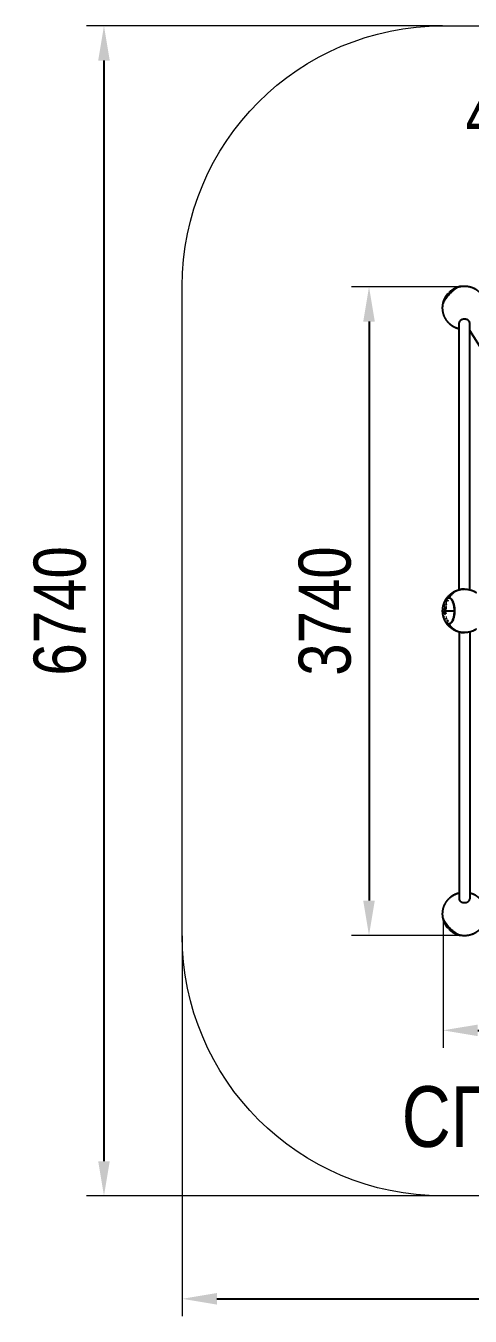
# Model space of a CAD drawing. Header units: millimetres. Extents: x -4144 to 3502, y -4111 to 3326.
# Drawn here: x -4144 to -1584, y -4111 to 3326 of the extents above; entities that cross this region are included whole.
import ezdxf

# ---------------------------------------------------------------- set-up
doc = ezdxf.new("R2010")
doc.units = ezdxf.units.MM
for name, color, linetype in [('DIKOM_АРТИКУЛ', 7, 'Continuous'), ('DIKOM_ЗОНА', 80, 'Continuous'), ('DIKOM_ОБЪЕКТ', 7, 'Continuous'), ('DIKOM_РАЗМЕР_ЗОНА', 7, 'Continuous'), ('DIKOM_РАЗМЕР_ОБЪЕКТА', 7, 'Continuous')]:
    doc.layers.add(name, color=color, linetype=linetype)
doc.styles.add('style1', font='arial.ttf', dxfattribs={"width": 0.8})
doc.dimstyles.new('1-50', dxfattribs={"dimtxt": 300, "dimasz": 200, "dimexe": 100, "dimexo": 0, "dimgap": 100, "dimtad": 1, "dimdec": 0, "dimtxsty": 'style1', "dimcen": 0, "dimclrd": 7, "dimclre": 7, "dimadec": 1, "dimazin": 2, "dimtfac": 1, "dimtdec": 0, "dimtmove": 0, "dimatfit": 3, "dimfxl": 0, "dimlwd": 25, "dimlwe": 18, "dimarcsym": 0})

# ---------------------------------------------------------------- blocks, each defined once
blk = doc.blocks.new('*D14')
at = {"layer": 'Defpoints', "color": 0, "transparency": 16777216}
for p in [(-1740.3, -1818.4), (1999.3, -1819.4), (1999.3, -2463.5)]:
    blk.add_point(p, dxfattribs=at)
at = {"layer": 'DIKOM_РАЗМЕР_ОБЪЕКТА', "color": 7, "lineweight": 18, "transparency": 16777216}
for p, q in [((-1740.3, -1818.4), (-1740.3, -2563.5)), ((1999.3, -1819.4), (1999.3, -2563.5))]:
    blk.add_line(p, q, dxfattribs=at)
at = {"layer": 'DIKOM_РАЗМЕР_ОБЪЕКТА', "color": 7, "lineweight": 25, "transparency": 16777216}
blk.add_line((-1540.3, -2463.5), (1799.3, -2463.5), dxfattribs=at)
at = {"layer": 'DIKOM_РАЗМЕР_ОБЪЕКТА', "color": 7, "transparency": 16777216}
for points in [[(-1540.3, -2430.2), (-1540.3, -2496.8), (-1740.3, -2463.5)], [(1799.3, -2430.2), (1799.3, -2496.8), (1999.3, -2463.5)]]:
    blk.add_solid(points, dxfattribs=at)
at = {"layer": 'DIKOM_РАЗМЕР_ОБЪЕКТА', "color": 0, "transparency": 16777216, "insert": (129.5, -2210.2), "char_height": 300, "attachment_point": 5, "style": 'style1'}
blk.add_mtext('3740', dxfattribs=at)
blk = doc.blocks.new('*D17')
at = {"layer": 'Defpoints', "color": 0, "transparency": 16777216}
for p in [(-3242.7, -1917.9), (3502.1, -1918.2), (3502, -4011.1)]:
    blk.add_point(p, dxfattribs=at)
at = {"layer": 'DIKOM_РАЗМЕР_ЗОНА', "color": 7, "lineweight": 18, "transparency": 16777216}
for p, q in [((-3242.7, -1917.9), (-3242.8, -4110.8)), ((3502.1, -1918.2), (3502, -4111.1))]:
    blk.add_line(p, q, dxfattribs=at)
at = {"layer": 'DIKOM_РАЗМЕР_ЗОНА', "color": 7, "lineweight": 25, "transparency": 16777216}
blk.add_line((-3042.8, -4010.9), (3302, -4011.1), dxfattribs=at)
at = {"layer": 'DIKOM_РАЗМЕР_ЗОНА', "color": 7, "transparency": 16777216}
for points in [[(-3042.8, -3977.5), (-3042.8, -4044.2), (-3242.8, -4010.8)], [(3302, -3977.8), (3302, -4044.5), (3502, -4011.1)]]:
    blk.add_solid(points, dxfattribs=at)
at = {"layer": 'DIKOM_РАЗМЕР_ЗОНА', "color": 0, "transparency": 16777216, "insert": (129.6, -3757.8), "char_height": 300, "attachment_point": 5, "rotation": 359.99763, "style": 'style1'}
blk.add_mtext('6740', dxfattribs=at)
blk = doc.blocks.new('*D19')
at = {"layer": 'Defpoints', "color": 0, "transparency": 16777216}
for p in [(-1648.7, 1822.1), (-2167, -1916), (-1641.9, -1916)]:
    blk.add_point(p, dxfattribs=at)
at = {"layer": 'DIKOM_РАЗМЕР_ОБЪЕКТА', "color": 7, "lineweight": 18, "transparency": 16777216}
for p, q in [((-1648.7, 1822.1), (-2267, 1822.1)), ((-1641.9, -1916), (-2267, -1916))]:
    blk.add_line(p, q, dxfattribs=at)
at = {"layer": 'DIKOM_РАЗМЕР_ОБЪЕКТА', "color": 7, "lineweight": 25, "transparency": 16777216}
blk.add_line((-2167, 1622.1), (-2167, -1716), dxfattribs=at)
at = {"layer": 'DIKOM_РАЗМЕР_ОБЪЕКТА', "color": 7, "transparency": 16777216}
for points in [[(-2200.3, 1622.1), (-2133.7, 1622.1), (-2167, 1822.1)], [(-2200.3, -1716), (-2133.7, -1716), (-2167, -1916)]]:
    blk.add_solid(points, dxfattribs=at)
at = {"layer": 'DIKOM_РАЗМЕР_ОБЪЕКТА', "color": 0, "transparency": 16777216, "insert": (-2420.3, -46.9), "char_height": 300, "attachment_point": 5, "rotation": 90, "style": 'style1'}
blk.add_mtext('3740', dxfattribs=at)
blk = doc.blocks.new('*D20')
at = {"layer": 'Defpoints', "color": 0, "transparency": 16777216}
for p in [(-1742.9, 3326.1), (-3693.5, -3417.9), (-1743.3, -3417.9)]:
    blk.add_point(p, dxfattribs=at)
at = {"layer": 'DIKOM_РАЗМЕР_ЗОНА', "color": 7, "lineweight": 18, "transparency": 16777216}
for p, q in [((-1742.9, 3326.1), (-3793.5, 3326.1)), ((-1743.3, -3417.9), (-3793.5, -3417.9))]:
    blk.add_line(p, q, dxfattribs=at)
at = {"layer": 'DIKOM_РАЗМЕР_ЗОНА', "color": 7, "lineweight": 25, "transparency": 16777216}
blk.add_line((-3693.5, 3126.1), (-3693.5, -3217.9), dxfattribs=at)
at = {"layer": 'DIKOM_РАЗМЕР_ЗОНА', "color": 7, "transparency": 16777216}
for points in [[(-3726.8, 3126.1), (-3660.2, 3126.1), (-3693.5, 3326.1)], [(-3726.8, -3217.9), (-3660.2, -3217.9), (-3693.5, -3417.9)]]:
    blk.add_solid(points, dxfattribs=at)
at = {"layer": 'DIKOM_РАЗМЕР_ЗОНА', "color": 0, "transparency": 16777216, "insert": (-3946.7, -45.9), "char_height": 300, "attachment_point": 5, "rotation": 90, "style": 'style1'}
blk.add_mtext('6740', dxfattribs=at)

msp = doc.modelspace()

# ---------------------------------------------------------------- linework, layer by layer
at = {"layer": 'DIKOM_ЗОНА', "color": 3, "lineweight": 15}
msp.add_lwpolyline([(2002, -3418.2), (-1742.8, -3417.9, -0.414191), (-3242.7, -1917.9), (-3242.8, 1826.1, -0.41419), (-1742.9, 3326.1), (2001.9, 3326.5, -0.41424), (3502.1, 1826.5), (3502.1, -1918.2, -0.414234)], format="xyb", close=True, dxfattribs=at)
at = {"layer": 'DIKOM_ОБЪЕКТ'}
for p, q in [((-1710.9, 1785.4), (-1710.7, 1785.3)), ((-1709.8, 1785.2), (-1709.5, 1785)), ((-1706.5, 1790), (-1706.4, 1789.9)), ((-1706.3, 1786), (-1705.9, 1785.7)), ((-1705.6, 1789.1), (-1705.9, 1789.5)), ((-1704, 1787.6), (-1704.4, 1787.9)), ((-1701.8, 1793.2), (-1701.4, 1792.8)), ((-1699.4, 1794.6), (-1699.7, 1795)), ((-1699.4, 1792), (-1699.7, 1792.4)), ((-1699.5, 1795.4), (-1699.2, 1795.1)), ((-1698.9, 1794.9), (-1699.2, 1795.1)), ((-1698.9, 1796.8), (-1699, 1796.9)), ((-1697.7, 1798.1), (-1697.4, 1797.7)), ((-1696.5, 1796.6), (-1696.2, 1796.2)), ((-1712.1, 1784.1), (-1711.7, 1783.8)), ((-1711.9, 1783.9), (-1711.7, 1783.7)), ((-1710.6, 1782.9), (-1710.3, 1782.6)), ((-1700.6, 1784.2), (-1700.7, 1784.2)), ((-1647.7, 76.1), (-1647.7, 1614)), ((-1586.9, 76.1), (-1586.9, 1614)), ((-995.5, 628.6), (-1586.9, 1570.7)), ((-1724.8, 3.2), (-1725, 3.2)), ((-1723.2, 4.6), (-1722.8, 4.4)), ((-1722.8, 8.5), (-1722.4, 8.3)), ((-1719.2, 8.5), (-1718.8, 8.3)), ((-1714.9, 9.7), (-1714.5, 9.5)), ((-1714.5, 14.8), (-1714.2, 14.6)), ((-1707.6, 29.2), (-1707.6, 29)), ((-1734.2, -30.6), (-1733.8, -30.7)), ((-1733.8, -45.8), (-1674.5, -45.8)), ((-1733, -60.6), (-1733.5, -60.6)), ((-1733.3, -58.1), (-1732.8, -58)), ((-1731.5, -15.3), (-1731, -15.5)), ((-1729.5, -55), (-1729.9, -55)), ((-1729.4, -30.6), (-1729, -30.7)), ((-1729.4, -60.6), (-1729, -60.6)), ((-1728.6, -4), (-1728.1, -4.2)), ((-1728, -5.7), (-1727.5, -5.9)), ((-1727.2, -36.6), (-1726.8, -36.6)), ((-1726.9, -15.3), (-1726.5, -15.5)), ((-1726.3, -5.9), (-1726.7, -5.7)), ((-1726.6, -39), (-1726.2, -39)), ((-1726.4, -39), (-1726.2, -39)), ((-1726.3, -39.9), (-1725.8, -39.9)), ((-1726.2, -4), (-1725.8, -4.2)), ((-1726.2, -60.6), (-1725.8, -60.6)), ((-1726, -36.6), (-1725.6, -36.6)), ((-1725.8, -58.1), (-1725.4, -58)), ((-1724.7, -67.4), (-1724.3, -67.3)), ((-1723.4, -4.2), (-1723.9, -4)), ((-1723.6, -18), (-1723.1, -18.1)), ((-1723.3, -15.3), (-1722.9, -15.5)), ((-1722.9, -14.8), (-1722.5, -14.9)), ((-1722, -8.5), (-1721.6, -8.6)), ((-1721.8, -10.2), (-1721.4, -10.4)), ((-1719.7, -4.2), (-1720.1, -4)), ((-1730.2, -78.3), (-1729.8, -78.2)), ((-1729.8, -78.6), (-1730.2, -78.8)), ((-1729.9, -79.9), (-1729.4, -79.8)), ((-1729.9, -79.9), (-1729.5, -79.8)), ((-1726, -79.9), (-1725.6, -79.8)), ((-1723.2, -99.1), (-1722.8, -98.8)), ((-1722.6, -79.9), (-1722.2, -79.8)), ((-1721.9, -80.9), (-1721.5, -80.7)), ((-1720.5, -95.8), (-1720.9, -96)), ((-1715.8, -99.1), (-1715.4, -98.8)), ((-1714.8, -101.8), (-1714.5, -101.6)), ((-1714.5, -103.2), (-1714.5, -103.2)), ((-1714.4, -103.2), (-1714.5, -103.3)), ((-1714.4, -103.3), (-1714.5, -103.3)), ((-1714.4, -103.6), (-1714.3, -103.6)), ((-1714.3, -103.7), (-1714.3, -103.6)), ((-1714.2, -103.7), (-1714.3, -103.7)), ((-1714, -104.3), (-1713.9, -104.2)), ((-1714, -104.3), (-1713.9, -104.3)), ((-1714, -104.4), (-1713.9, -104.4)), ((-1713.9, -104.4), (-1714, -104.5)), ((-1713.7, -103.8), (-1713.8, -103.8)), ((-1713.6, -103.2), (-1713.6, -103.2)), ((-1713.3, -103.8), (-1713.4, -103.8)), ((-1713.4, -104.1), (-1713.4, -104.2)), ((-1713.2, -104.3), (-1713.3, -104.3)), ((-1712.8, -103.7), (-1712.4, -103.5)), ((-1712.3, -105.3), (-1712.6, -105.6)), ((-1707.5, -120.5), (-1707.5, -120.7)), ((-1696.6, -116.5), (-1696.6, -116.5)), ((-1647.7, -167.6), (-1647.7, -1706)), ((-1586.6, -167.5), (-1586.9, -197.4)), ((-1586.9, -167.6), (-1586.9, -1706)), ((-1714.4, -1873.2), (-1714.1, -1872.9)), ((-1713.2, -1874.5), (-1713.3, -1874.6)), ((-1713, -1872), (-1712.6, -1871.7)), ((-1711.8, -1875.1), (-1711.4, -1874.7)), ((-1711.2, -1874.5), (-1711.5, -1874.7)), ((-1711, -1874.9), (-1711.4, -1875.3)), ((-1709.6, -1877.3), (-1709.2, -1877)), ((-1708.4, -1874.9), (-1708.7, -1875.3)), ((-1706.4, -1882.1), (-1706.3, -1881.9)), ((-1705.5, -1881.1), (-1705.8, -1881.5)), ((-1704, -1879.6), (-1704.3, -1880)), ((-1702.4, -1881.8), (-1702, -1881.5)), ((-1701.8, -1886.4), (-1701.7, -1886.3)), ((-1701.6, -1885.3), (-1701.3, -1885.1)), ((-1700.5, -1876.2), (-1700.6, -1876.2)), ((-1700.5, -1887.6), (-1700.1, -1887.3)), ((-1700.3, -1887.5), (-1700.1, -1887.3)), ((-1699.3, -1886.2), (-1699, -1885.8))]:
    msp.add_line(p, q, dxfattribs=at)
for centre, radius, start, end in [((-1617.3, 1700.9), 126.1, 129.87532, 135.00415), ((-1617.3, -45.8), 125.6, 90.2746, 90.33706), ((-453175.3, 22.3), 451445, 359.991363, 359.993123), ((-1589.5, -45.8), 140.7, 179.99158, 183.77882), ((-1537.3, -46.9), 188.6, 177.86752, 179.642), ((203856.6, -1379836.4), 1395006, 98.4745257, 98.4745437), ((-1594.9, -47), 134.8, 197.16372, 201.25817), ((-1557.1, -31), 173.1, 204.65568, 204.68071), ((-38824.1, 62577.2), 72842.2, 300.627408, 300.627476), ((-1713.8, -104.3), 0.133, 167.34773, 211.70985), ((-1621.4, -1797.1), 118.6, 225.00412, 227.77999), ((-1615.5, -1791.1), 128.4, 228.64271, 228.67505)]:
    msp.add_arc(centre, radius, start, end, dxfattribs=at)
for points, weights, degree, knots in [([(-1642.8, 1823.9), (-1665.6, 1819.2), (-1700.5, 1784.2), (-1735.5, 1749.2), (-1740.3, 1726.4)], [0.885209221832, 0.785466027056, 1, 0.785141367536, 0.885511829217], 2, [-201.379852, -201.379852, -201.379852, -116.238928, -116.238928, -30.969159, -30.969159, -30.969159]), ([(-1697.4, 1797.7), (-1688.7, 1804.9), (-1678.8, 1810.4), (-1662.6, 1819.5), (-1644.5, 1823.5)], [1, 0.995997810277, 1, 0.989227591461, 1], 2, [0, 0, 0, 22.195271, 22.195271, 58.629832, 58.629832, 58.629832]), ([(-1642.8, 1823.9), (-1631.5, 1826.2), (-1619.9, 1826.5), (-1593.5, 1827), (-1569.1, 1816.9), (-1546.1, 1807.3), (-1528.5, 1789.7)], [1, 0.995762307079, 1, 0.978590239447, 1, 0.980934286051, 1], 2, [0, 0, 0, 22.838949, 22.838949, 74.24929, 74.24929, 122.754191, 122.754191, 122.754191]), ([(-1706.4, 1612.4), (-1723.8, 1629.9), (-1733.3, 1652.7), (-1743.4, 1677.1), (-1742.9, 1703.5), (-1742.6, 1715.1), (-1740.3, 1726.4)], [1, 0.98123264851, 1, 0.978571055702, 1, 0.995774189625, 1], 2, [0, 0, 0, 48.122666, 48.122666, 99.556117, 99.556117, 122.362999, 122.362999, 122.362999]), ([(-1740.1, 1727.4), (-1736.1, 1745.9), (-1726.8, 1762.4), (-1720.4, 1773.9), (-1711.7, 1783.8)], [1, 0.98884783823, 1, 0.994549091381, 1], 2, [0, 0, 0, 37.072372, 37.072372, 62.978266, 62.978266, 62.978266]), ([(-1706.4, 1612.4), (-1696.2, 1602.2), (-1683.9, 1594.8), (-1667, 1584.6), (-1647.7, 1580.5)], [1, 0.992360727819, 1, 0.986333224256, 1], 2, [0, 0, 0, 28.318157, 28.318157, 66.878066, 66.878066, 66.878066]), ([(-1647.7, 1579.1), (-1656.8, 1581.4), (-1665.5, 1585), (-1686.2, 1593.6), (-1702.6, 1608.8)], [1, 0.997196481091, 1, 0.984508470933, 1], 2, [0, 0, 0, 18.574194, 18.574194, 62.283765, 62.283765, 62.283765]), ([(-1617.3, 1635.5), (-1624.7, 1635.5), (-1631.9, 1633.6), (-1637.4, 1630.1), (-1643, 1626.7), (-1646.6, 1621.9), (-1647.5, 1616.7), (-1647.6, 1615.8), (-1647.7, 1614.9), (-1647.7, 1614)], [1, 1, 1, 1, 1, 1, 1, 0.997528948417, 0.997528948417, 1], 3, [0, 0, 0, 0, 22.205691, 22.205691, 22.205691, 44.411388, 44.411388, 44.411388, 47.011788, 47.011788, 47.011788, 47.011788]), ([(-1586.9, 1614), (-1586.9, 1614.9), (-1587, 1615.8), (-1587.2, 1616.7), (-1588.1, 1621.9), (-1591.6, 1626.7), (-1597.2, 1630.1), (-1602.7, 1633.6), (-1609.9, 1635.5), (-1617.3, 1635.5)], [1, 0.997529772079, 0.997529772079, 1, 1, 1, 1, 1, 1, 1], 3, [0, 0, 0, 0, 2.59997, 2.59997, 2.59997, 24.805335, 24.805335, 24.805335, 47.0107, 47.0107, 47.0107, 47.0107]), ([(-1729.3, 11.1), (-1725.8, 17.9), (-1721.6, 24.2), (-1716.7, 31.5), (-1710.9, 38), (-1692.8, 58.2), (-1668.1, 69.1), (-1645.4, 79.1), (-1620.6, 79.8)], [1, 0.998180362091, 1, 0.997565964862, 1, 0.977552742596, 1, 0.981081220237, 1], 2, [0, 0, 0, 14.963196, 14.963196, 32.27007, 32.27007, 84.915961, 84.915961, 133.233058, 133.233058, 133.233058]), ([(-1617.3, 79.8), (-1590.8, 79.8), (-1566.6, 69.1), (-1557.2, 65), (-1548.7, 59.4)], [1, 0.978446611264, 1, 0.996715117967, 1], 2, [0, 0, 0, 51.583116, 51.583116, 71.689476, 71.689476, 71.689476]), ([(-1730, -101.2), (-1731, -99), (-1732, -96.8), (-1742.9, -72.4), (-1742.9, -45.8), (-1742.9, -19.1), (-1732, 5.3), (-1731, 7.5), (-1729.9, 9.7)], [1, 0.999807866964, 1, 0.978205593565, 1, 0.978205593565, 1, 0.99980787845, 1], 2, [0, 0, 0, 4.861549, 4.861549, 56.733327, 56.733327, 108.605106, 108.605106, 113.466509, 113.466509, 113.466509]), ([(-1707.6, 29.2), (-1674.3, 29.4), (-1674.3, -45.6), (-1674.2, -120.5), (-1707.5, -120.7)], [1, 0.707106781692, 1, 0.707106781692, 1], 2, [-232.477856, -232.477856, -232.477856, -116.238928, -116.238928, 0, 0, 0]), ([(-1707, -120.5), (-1674.3, -119.2), (-1674.3, -45.8), (-1674.3, 27.6), (-1706.9, 29)], [0.992622817052, 0.710843033656, 1, 0.710842466825, 0.992623921795], 2, [-230.364158, -230.364158, -230.364158, -115.921447, -115.921447, -1.478512, -1.478512, -1.478512]), ([(-1619.8, -171.3), (-1645, -170.8), (-1668.1, -160.6), (-1692.8, -149.7), (-1710.8, -129.6), (-1716.3, -123.4), (-1720.9, -116.7), (-1725.5, -110), (-1729.2, -102.8)], [1, 0.980427301704, 1, 0.977633070164, 1, 0.997862594341, 1, 0.997932841864, 1], 2, [0, 0, 0, 49.147719, 49.147719, 101.698973, 101.698973, 117.916624, 117.916624, 133.865395, 133.865395, 133.865395]), ([(-1548.7, -150.9), (-1557.2, -156.5), (-1566.5, -160.6), (-1590.4, -171.1), (-1616.4, -171.3)], [1, 0.996726972765, 1, 0.979175707692, 1], 2, [0, 0, 0, 20.070022, 20.070022, 70.770067, 70.770067, 70.770067]), ([(-1740.3, -1818.4), (-1742.6, -1807), (-1742.9, -1795.4), (-1743.4, -1769), (-1733.3, -1744.7), (-1723.7, -1721.7), (-1706.1, -1704.1)], [1, 0.995762307079, 1, 0.978590239447, 1, 0.980934286051, 1], 2, [0, 0, 0, 22.838949, 22.838949, 74.24929, 74.24929, 122.754191, 122.754191, 122.754191]), ([(-1647.7, -1672.5), (-1666.7, -1676.5), (-1683.4, -1686.4), (-1695.7, -1693.7), (-1705.8, -1703.8)], [1, 0.98671428233, 1, 0.992463330078, 1], 2, [0, 0, 0, 38.003723, 38.003723, 66.130033, 66.130033, 66.130033]), ([(-1702.2, -1700.4), (-1686, -1685.4), (-1665.5, -1676.9), (-1656.8, -1673.3), (-1647.7, -1671)], [1, 0.984859691176, 1, 0.997193300674, 1], 2, [0, 0, 0, 43.20996, 43.20996, 61.794691, 61.794691, 61.794691]), ([(-1647.7, -1706), (-1647.7, -1727.5), (-1617.3, -1727.5), (-1586.9, -1727.5), (-1586.9, -1706)], [1, 0.707106781187, 1, 0.707106781187, 1], 2, [-141.371678, -141.371678, -141.371678, -94.247785, -94.247785, -47.123893, -47.123893, -47.123893]), ([(-1586.9, -1671), (-1576.1, -1673.7), (-1565.8, -1678.3), (-1544.8, -1687.8), (-1528.5, -1704.1)], [1, 0.996040067219, 1, 0.983559215263, 1], 2, [0, 0, 0, 22.077391, 22.077391, 67.109795, 67.109795, 67.109795]), ([(-1740.3, -1818.4), (-1735.5, -1841.1), (-1700.6, -1876.1), (-1665.6, -1911.1), (-1642.8, -1915.8)], [0.885209221832, 0.785466027056, 1, 0.785141367536, 0.885511829217], 2, [-201.379852, -201.379852, -201.379852, -116.238928, -116.238928, -30.969159, -30.969159, -30.969159]), ([(-1714.1, -1872.9), (-1721.2, -1864.2), (-1726.8, -1854.4), (-1735.9, -1838.2), (-1739.9, -1820.1)], [1, 0.995997810277, 1, 0.989227591461, 1], 2, [0, 0, 0, 22.195271, 22.195271, 58.629832, 58.629832, 58.629832]), ([(-1643.8, -1915.6), (-1662.3, -1911.7), (-1678.8, -1902.4), (-1690.3, -1895.9), (-1700.1, -1887.3)], [1, 0.98884783823, 1, 0.994549091381, 1], 2, [0, 0, 0, 37.072372, 37.072372, 62.978266, 62.978266, 62.978266]), ([(-1528.8, -1881.9), (-1546.3, -1899.3), (-1569.1, -1908.8), (-1593.5, -1919), (-1619.9, -1918.4), (-1631.5, -1918.2), (-1642.8, -1915.8)], [1, 0.981232647652, 1, 0.978571055702, 1, 0.995774189625, 1], 2, [0, 0, 0, 48.122667, 48.122667, 99.556119, 99.556119, 122.363, 122.363, 122.363])]:
    msp.add_rational_spline(points, weights, degree=degree, knots=knots, dxfattribs=at)
for points, knots in [([(-1710.6, 1782.9), (-1710.6, 1782.9), (-1710.4, 1782.8), (-1710, 1783), (-1709.6, 1783.2), (-1708.7, 1783.7), (-1707.6, 1784.7), (-1706.7, 1785.5), (-1706.3, 1786)], [0, 0, 0, 0, 0.223885, 0.578658, 1.095511, 1.771767, 3.478081, 5.443075, 5.443075, 5.443075, 5.443075]), ([(-1699.8, 1795.1), (-1699.8, 1795.1), (-1699.8, 1795.2), (-1699.7, 1795.2), (-1699.7, 1795.3), (-1699.6, 1795.4), (-1699.5, 1795.4), (-1699.5, 1795.4)], [0, 0, 0, 0, 0.000987, 0.25074, 0.500493, 0.750247, 1, 1, 1, 1]), ([(-1699.7, 1792.4), (-1699.4, 1792.6), (-1699, 1793), (-1698.1, 1793.9), (-1697.3, 1794.8), (-1696.8, 1795.6), (-1696.5, 1796), (-1696.4, 1796.4), (-1696.4, 1796.6), (-1696.5, 1796.6)], [0, 0, 0, 0, 0.971022, 1.972659, 3.671657, 4.341779, 4.852148, 5.20156, 5.423591, 5.423591, 5.423591, 5.423591]), ([(-1699.2, 1795.1), (-1699.2, 1795), (-1699.2, 1795), (-1699.3, 1794.9), (-1699.4, 1794.8), (-1699.5, 1794.8), (-1699.5, 1794.8)], [-1, -1, -1, -1, -0.7502463, -0.5004926, -0.2507389, -0.0276568, -0.0276568, -0.0276568, -0.0276568]), ([(-1696.2, 1796.2), (-1696.1, 1796.2), (-1696.1, 1796), (-1696.3, 1795.4), (-1696.9, 1794.5), (-1698, 1793.3), (-1698.9, 1792.4), (-1699.4, 1792)], [0, 0, 0, 0, 0.234662, 0.596848, 1.766957, 3.466783, 5.390022, 5.390022, 5.390022, 5.390022]), ([(-1698.9, 1794.9), (-1699, 1794.9), (-1699, 1795), (-1699.1, 1795), (-1699.2, 1795.1)], [-0.4104711, -0.4104711, -0.4104711, -0.4104711, -0.25, 0, 0, 0, 0]), ([(-1697.4, 1797.7), (-1697.4, 1797.7), (-1697.4, 1797.7), (-1697.4, 1797.6), (-1697.4, 1797.6), (-1697.4, 1797.6)], [-0.9974574, -0.9974574, -0.9974574, -0.9974574, -0.9090909, -0.8181818, -0.7648377, -0.7648377, -0.7648377, -0.7648377]), ([(-1723.7, 3.2), (-1723.7, 3.2), (-1723.5, 3.2), (-1723.2, 3.2), (-1722.6, 3.2), (-1722, 3.2), (-1721.6, 3.2), (-1721.4, 3.2)], [-1, -1, -1, -1, -0.999984, -0.749988, -0.499992, -0.249996, 0, 0, 0, 0]), ([(-1714.9, 9.7), (-1714.8, 10), (-1714.5, 10.7), (-1714.1, 11.9), (-1713.9, 13.1), (-1714, 14), (-1714.2, 14.5), (-1714.6, 14.9), (-1714.9, 15), (-1715, 15)], [0, 0, 0, 0, 1.087415, 2.106848, 3.845601, 4.471565, 5.011179, 5.445349, 5.884898, 5.884898, 5.884898, 5.884898]), ([(-1714.2, 14.6), (-1714.1, 14.5), (-1713.9, 14.3), (-1713.6, 13.7), (-1713.6, 12.6), (-1713.9, 11.1), (-1714.3, 10), (-1714.5, 9.5)], [0, 0, 0, 0, 0.387592, 0.821599, 1.967484, 3.550306, 5.378646, 5.378646, 5.378646, 5.378646]), ([(-1734.9, -41.4), (-1734.9, -41.3), (-1734.9, -41), (-1734.8, -40.4), (-1734.7, -39.7), (-1734.4, -39.2), (-1734.1, -39), (-1734, -39), (-1733.9, -39)], [0, 0, 0, 0, 0.473868, 0.948251, 1.773751, 2.392225, 2.626293, 2.815188, 2.815188, 2.815188, 2.815188]), ([(-1733.5, -60.6), (-1733.5, -60.6), (-1733.6, -60.6), (-1733.8, -60.8), (-1734, -61.3), (-1734.1, -61.9), (-1734, -62.4), (-1734, -62.6)], [0, 0, 0, 0, 0.143509, 0.316132, 0.792615, 1.447647, 2.221299, 2.221299, 2.221299, 2.221299]), ([(-1733.9, -39), (-1733.6, -39), (-1733, -38.9), (-1732.1, -39), (-1731.1, -39), (-1730.4, -38.9), (-1730.1, -39)], [-1, -1, -1, -1, -0.75, -0.5, -0.25, 0, 0, 0, 0]), ([(-1733.5, -25.1), (-1733.5, -25), (-1733.5, -24.9), (-1733.4, -24.6), (-1733.3, -24.4), (-1733.2, -24.1), (-1733, -24), (-1733, -24)], [0, 0, 0, 0, 0.203832, 0.404479, 0.765009, 1.036711, 1.214615, 1.214615, 1.214615, 1.214615]), ([(-1733.5, -60.6), (-1733.2, -60.6), (-1732.6, -60.6), (-1731.6, -60.6), (-1730.5, -60.6), (-1729.8, -60.6), (-1729.4, -60.6)], [-1, -1, -1, -1, -0.75, -0.5, -0.25, 0, 0, 0, 0]), ([(-1733.4, -45.8), (-1733.4, -46.8), (-1733.3, -48.8), (-1733.2, -51.9), (-1733.1, -55), (-1732.9, -57), (-1732.8, -58)], [-1, -1, -1, -1, -0.75, -0.5, -0.25, 0, 0, 0, 0]), ([(-1733, -24), (-1732.6, -24), (-1731.9, -24), (-1730.9, -24), (-1729.7, -24), (-1728.9, -24), (-1728.5, -24)], [-1, -1, -1, -1, -0.75, -0.5, -0.25, 0, 0, 0, 0]), ([(-1733, -60.6), (-1733, -60.6), (-1732.7, -60.5), (-1732.1, -60.6), (-1731.1, -60.6), (-1730.1, -60.6), (-1729.4, -60.6), (-1729, -60.6)], [-1, -1, -1, -1, -1, -0.75, -0.5, -0.25, 0, 0, 0, 0]), ([(-1728.6, -67.4), (-1728.9, -67.4), (-1729.6, -67.4), (-1730.6, -67.4), (-1731.5, -67.4), (-1732.1, -67.4), (-1732.4, -67.4)], [-1, -1, -1, -1, -0.75, -0.5, -0.25, 0, 0, 0, 0]), ([(-1731.5, -15.3), (-1731.5, -15.3), (-1731.5, -15.3), (-1731.6, -15.3), (-1731.6, -15.1), (-1731.6, -14.9), (-1731.5, -14.8)], [0, 0, 0, 0, 0.0369467, 0.0787696, 0.1999499, 0.5797478, 0.5797478, 0.5797478, 0.5797478]), ([(-1731.1, -42.4), (-1731.1, -42.9), (-1731.1, -43.4), (-1730.9, -44.5), (-1730.7, -45.1), (-1730.5, -45.4), (-1730.5, -45.4), (-1730.5, -45.5)], [0.1217899, 0.1217899, 0.1217899, 0.1217899, 0.1694883, 0.1694883, 0.2542323, 0.2542323, 0.2635538, 0.2635538, 0.2635538, 0.2635538]), ([(-1730.2, -45.8), (-1730.2, -45.8), (-1730.2, -45.8), (-1730.3, -45.7), (-1730.3, -45.7), (-1730.3, -45.7), (-1730.4, -45.6), (-1730.5, -45.5), (-1730.5, -45.5)], [0, 0, 0, 0, 0.0092792, 0.0136498, 0.0839154, 0.1098434, 0.2191692, 0.4092008, 0.4092008, 0.4092008, 0.4092008]), ([(-1730.4, -10.2), (-1730.4, -10.1), (-1730.3, -9.9), (-1730.2, -9.4), (-1729.9, -9), (-1729.7, -8.6), (-1729.4, -8.5), (-1729.3, -8.4), (-1729.3, -8.4)], [0, 0, 0, 0, 0.352872, 0.716519, 1.359131, 1.85756, 2.043912, 2.1838, 2.1838, 2.1838, 2.1838]), ([(-1728.5, -24), (-1728.3, -24), (-1727.9, -24), (-1727.2, -24), (-1726.6, -24), (-1726.1, -24), (-1725.9, -24)], [-1, -1, -1, -1, -0.75, -0.5, -0.25, 0, 0, 0, 0]), ([(-1727.5, -4.2), (-1727.5, -4.2), (-1727.6, -4.2), (-1727.8, -4.2), (-1728, -4.2), (-1728.1, -4.2)], [-0.5589854, -0.5589854, -0.5589854, -0.5589854, -0.5000426, -0.2500213, 0, 0, 0, 0]), ([(-1725.8, -58.1), (-1725.9, -58.1), (-1726.1, -58.1), (-1726.4, -58.1), (-1726.7, -58.1), (-1726.8, -58.1), (-1726.9, -58.1)], [-1, -1, -1, -1, -0.75, -0.5, -0.25, 0, 0, 0, 0]), ([(-1726.2, -39), (-1726.1, -39), (-1726.1, -39), (-1726, -39.1), (-1725.8, -39.4), (-1725.8, -39.7), (-1725.8, -39.9)], [0, 0, 0, 0, 0.088659, 0.187431, 0.41812, 1.025838, 1.025838, 1.025838, 1.025838]), ([(-1725.9, -45.8), (-1725.9, -46.8), (-1725.9, -49.5), (-1725.7, -53.5), (-1725.6, -56.5), (-1725.4, -58)], [-0.6765418, -0.6765418, -0.6765418, -0.6765418, -0.4999999, -0.25, 0, 0, 0, 0]), ([(-1725.8, -60.6), (-1725.7, -60.6), (-1725.7, -60.6), (-1725.5, -60.7), (-1725.3, -60.9), (-1725.1, -61.3), (-1725, -61.7), (-1725, -61.8)], [0, 0, 0, 0, 0.123669, 0.269825, 0.625673, 1.067699, 1.560105, 1.560105, 1.560105, 1.560105]), ([(-1723.1, -18.1), (-1723.5, -19.6), (-1724, -22.7), (-1724.7, -27.3), (-1725.3, -31.9), (-1725.5, -35.1), (-1725.6, -36.6)], [-1, -1, -1, -1, -0.75, -0.5, -0.25, 0, 0, 0, 0]), ([(-1722.2, -8.4), (-1722.1, -8.4), (-1722, -8.4), (-1721.8, -8.6), (-1721.7, -9), (-1721.6, -9.6), (-1721.7, -10), (-1721.8, -10.2)], [0, 0, 0, 0, 0.164958, 0.336054, 0.764666, 1.34241, 2.030594, 2.030594, 2.030594, 2.030594]), ([(-1730.1, -82.4), (-1730.2, -82.2), (-1730.2, -81.9), (-1730.3, -81.4), (-1730.4, -80.7), (-1730.3, -80.2), (-1730.1, -80), (-1729.9, -79.9), (-1729.9, -79.9)], [0, 0, 0, 0, 0.480428, 0.942638, 1.75125, 2.312498, 2.512789, 2.685445, 2.685445, 2.685445, 2.685445]), ([(-1714.8, -103.7), (-1714.9, -103.5), (-1715, -103), (-1715.1, -102.5), (-1715.1, -102.1), (-1715, -101.9), (-1714.8, -101.8), (-1714.7, -101.8), (-1714.4, -101.8), (-1714.1, -102), (-1713.4, -102.6), (-1713, -103.2), (-1712.8, -103.7)], [0, 0, 0, 0, 0.772546, 1.398275, 1.638487, 1.840142, 2.007537, 2.187678, 2.391584, 2.654792, 3.307364, 4.936202, 4.936202, 4.936202, 4.936202]), ([(-1714.8, -103.7), (-1714.6, -104), (-1714.4, -104.5), (-1713.9, -105.1), (-1713.4, -105.4), (-1713.1, -105.6), (-1712.9, -105.7), (-1712.7, -105.6), (-1712.5, -105.5), (-1712.5, -105.3), (-1712.4, -104.9), (-1712.5, -104.4), (-1712.7, -104), (-1712.8, -103.7)], [0, 0, 0, 0, 0.822876, 1.627635, 2.286949, 2.543096, 2.758729, 2.932801, 3.108974, 3.304517, 3.547386, 4.177937, 4.94221, 4.94221, 4.94221, 4.94221]), ([(-1714.5, -101.6), (-1714.4, -101.6), (-1714.3, -101.5), (-1713.9, -101.6), (-1713.4, -102), (-1712.9, -102.7), (-1712.5, -103.2), (-1712.4, -103.5)], [0, 0, 0, 0, 0.204838, 0.447583, 1.112231, 1.987781, 2.942323, 2.942323, 2.942323, 2.942323]), ([(-1714.3, -103.6), (-1714.4, -103.6), (-1714.4, -103.6), (-1714.4, -103.6), (-1714.4, -103.6), (-1714.3, -103.7)], [0, 0, 0, 0, 0.0170852, 0.0375257, 0.1102311, 0.1102311, 0.1102311, 0.1102311]), ([(-1714.1, -104.2), (-1714.1, -104.1), (-1714.1, -104.1), (-1714, -104), (-1713.9, -103.9), (-1713.9, -103.8), (-1713.9, -103.8)], [-1, -1, -1, -1, -0.750002, -0.499997, -0.249992, 0, 0, 0, 0]), ([(-1713.9, -103.6), (-1713.9, -103.6), (-1713.9, -103.6), (-1713.8, -103.6), (-1713.7, -103.6), (-1713.7, -103.6), (-1713.6, -103.6), (-1713.6, -103.6)], [0, 0, 0, 0, 0.000019, 0.250015, 0.50001, 0.750005, 1, 1, 1, 1]), ([(-1713.4, -103.8), (-1713.4, -103.8), (-1713.4, -103.9), (-1713.3, -104), (-1713.3, -104.1), (-1713.4, -104.2), (-1713.5, -104.2), (-1713.7, -104.1), (-1713.8, -103.9), (-1713.8, -103.8)], [0, 0, 0, 0, 0.166273, 0.289685, 0.368082, 0.432287, 0.536718, 0.660955, 1.022501, 1.022501, 1.022501, 1.022501]), ([(-1713.7, -103.8), (-1713.7, -103.8), (-1713.7, -103.9), (-1713.6, -104), (-1713.5, -104.1), (-1713.4, -104.1), (-1713.3, -104.1)], [0, 0, 0, 0, 0.1829653, 0.339527, 0.4612097, 0.5598875, 0.5598875, 0.5598875, 0.5598875]), ([(-1713, -1872.1), (-1713.2, -1872.2), (-1713.4, -1872.5), (-1713.8, -1872.8), (-1714, -1873.1), (-1714.2, -1873.2), (-1714.2, -1873.2)], [0, 0, 0, 0, 0.25, 0.5, 0.75, 1, 1, 1, 1]), ([(-1714.1, -1872.9), (-1714.1, -1872.9), (-1714, -1872.9), (-1714, -1873), (-1714, -1873), (-1714, -1873)], [-0.9974574, -0.9974574, -0.9974574, -0.9974574, -0.9090909, -0.8181818, -0.7648377, -0.7648377, -0.7648377, -0.7648377]), ([(-1708.7, -1875.3), (-1709, -1875), (-1709.4, -1874.5), (-1710.3, -1873.7), (-1711.2, -1872.9), (-1712, -1872.3), (-1712.4, -1872.1), (-1712.8, -1872), (-1713, -1872), (-1713, -1872.1)], [0, 0, 0, 0, 0.971022, 1.972659, 3.671657, 4.341779, 4.852148, 5.20156, 5.423591, 5.423591, 5.423591, 5.423591]), ([(-1712.6, -1871.7), (-1712.6, -1871.7), (-1712.3, -1871.7), (-1711.8, -1871.9), (-1710.9, -1872.5), (-1709.7, -1873.6), (-1708.8, -1874.4), (-1708.4, -1874.9)], [0, 0, 0, 0, 0.234662, 0.596848, 1.766957, 3.466783, 5.390022, 5.390022, 5.390022, 5.390022]), ([(-1711.5, -1875.4), (-1711.5, -1875.4), (-1711.5, -1875.4), (-1711.6, -1875.3), (-1711.7, -1875.2), (-1711.7, -1875.1), (-1711.8, -1875.1), (-1711.8, -1875.1)], [0, 0, 0, 0, 0.000987, 0.25074, 0.500493, 0.750247, 1, 1, 1, 1]), ([(-1699.3, -1886.2), (-1699.2, -1886.2), (-1699.2, -1886), (-1699.3, -1885.6), (-1699.6, -1885.1), (-1700.1, -1884.3), (-1701, -1883.2), (-1701.9, -1882.3), (-1702.4, -1881.8)], [0, 0, 0, 0, 0.223885, 0.578658, 1.095511, 1.771767, 3.478081, 5.443075, 5.443075, 5.443075, 5.443075]), ([(-1702, -1881.5), (-1701.8, -1881.7), (-1701.3, -1882.2), (-1700.5, -1883.1), (-1699.8, -1883.9), (-1699.2, -1884.8), (-1699, -1885.2), (-1698.9, -1885.6), (-1698.9, -1885.8), (-1699, -1885.8)], [0, 0, 0, 0, 0.960634, 1.957108, 3.65657, 4.33011, 4.844887, 5.198235, 5.421221, 5.421221, 5.421221, 5.421221]), ([(-1701.3, -1885.1), (-1701.3, -1885), (-1701.2, -1885), (-1701.2, -1884.9), (-1701.1, -1884.9)], [-1, -1, -1, -1, -0.75, -0.5917409, -0.5917409, -0.5917409, -0.5917409]), ([(-1700.1, -1887.3), (-1700.1, -1887.3), (-1700.1, -1887.3), (-1700.1, -1887.2), (-1700.1, -1887.2), (-1700.1, -1887.2), (-1700.1, -1887.2)], [-1, -1, -1, -1, -0.75, -0.5, -0.25, 0, 0, 0, 0])]:
    msp.add_open_spline(points, degree=3, knots=knots, dxfattribs=at)
for points, weights in [([(-1705.4, 1788.9), (-1705.5, 1789), (-1705.6, 1789.1)], [0.999872771905, 0.999892772033, 1]), ([(-1648.7, 1822.1), (-1671.2, 1813.7), (-1700.7, 1784.2)], [0.86513754622, 0.812365281698, 1]), ([(-1740.4, 1725.7), (-1736.6, 1748.3), (-1700.7, 1784.2)], [0.890165042945, 0.78033032985, 0.999999024161]), ([(-1618.1, 79.8), (-1674.2, 79.5), (-1707.6, 29.2)], [0.943874998683, 0.869314498291, 1]), ([(-1731, 7.5), (-1721.3, 29.1), (-1707.6, 29.2)], [0.853562931571, 0.854735456661, 1]), ([(-1729.9, 9.7), (-1720.5, 29), (-1707.7, 29)], [0.854108336212, 0.862568372805, 1]), ([(-1723.7, 3.2), (-1723.5, 3.9), (-1723.2, 4.6)], [1, 0.999982418134, 0.999999999002]), ([(-1674.5, -45.8), (-1674.5, 29), (-1707.7, 29)], [1, 0.707106781187, 1]), ([(-1707.7, -120.5), (-1674.5, -120.5), (-1674.5, -45.8)], [1, 0.707106781187, 1]), ([(-1707.5, -120.7), (-1719.9, -120.7), (-1729.3, -102.5)], [1, 0.866434033004, 0.854686301207]), ([(-1714.3, -103.7), (-1714.3, -103.7), (-1714.3, -103.7)], [1, 0.999999843062, 1]), ([(-1707.5, -120.7), (-1673.4, -171.8), (-1616.4, -171.3)], [1, 0.867947691278, 0.947012906758]), ([(-1738.6, -1824), (-1730.3, -1846.5), (-1700.6, -1876.2)], [0.865803354578, 0.811198158438, 1]), ([(-1706.4, -1882.1), (-1706.4, -1882.1), (-1706.4, -1882.1)], [1, 0.999898374175, 0.999847561263]), ([(-1642.1, -1916), (-1664.7, -1912.1), (-1700.6, -1876.2)], [0.890165042945, 0.78033032985, 0.999999024161]), ([(-1642.3, -1915.9), (-1642.1, -1916), (-1641.9, -1916)], [0.887912568433, 0.889020929, 0.890165043134])]:
    msp.add_rational_spline(points, weights, degree=2, dxfattribs=at)
for points in [[(-1697.7, 1798.1), (-1698.1, 1797.7), (-1698.6, 1797.3), (-1699, 1796.9)], [(-1711.8, 1783.8), (-1711.8, 1783.8), (-1711.8, 1783.7), (-1711.7, 1783.7)], [(-1617.9, 79.8), (-1617.7, 79.8), (-1617.5, 79.8), (-1617.3, 79.8)], [(-1722.4, 8.3), (-1722.1, 8.3), (-1721.6, 8.3), (-1720.7, 8.3), (-1719.8, 8.3), (-1719.2, 8.3), (-1718.8, 8.3)], [(-1729.4, -30.6), (-1729.9, -30.6), (-1730.7, -30.6), (-1732, -30.6), (-1733.1, -30.6), (-1733.9, -30.7), (-1734.2, -30.6)], [(-1713.5, -103.7), (-1713.5, -103.7), (-1713.4, -103.7), (-1713.4, -103.8)], [(-1701.8, -1886.4), (-1701.4, -1886.8), (-1700.9, -1887.2), (-1700.5, -1887.6)], [(-1700.2, -1887.4), (-1700.1, -1887.4), (-1700.1, -1887.3), (-1700.1, -1887.3)]]:
    msp.add_open_spline(points, degree=3, dxfattribs=at)

# ---------------------------------------------------------------- texts
at = {"layer": 'DIKOM_АРТИКУЛ', "insert": (-1978.7, -2785.5), "char_height": 350, "width": 1759.407, "attachment_point": 1, "style": 'style1'}
msp.add_mtext('{\\fArial|b0|i0|c204|p34;СП-1.95}', dxfattribs=at)
at = {"layer": 'DIKOM_РАЗМЕР_ОБЪЕКТА', "insert": (-1610.6, 2964.5), "char_height": 300, "width": 1387.898, "attachment_point": 1, "style": 'style1'}
msp.add_mtext('43.5m²', dxfattribs=at)

# ---------------------------------------------------------------- dimensions: what is measured, and where the dimension line sits
at = {"layer": 'DIKOM_РАЗМЕР_ЗОНА'}
dim = msp.add_linear_dim(base=(-3693.5, -3417.9), p1=(-1742.9, 3326.1), p2=(-1743.3, -3417.9), angle=90, text='6740', dimstyle='1-50', dxfattribs=at)
dim.commit()
dim.dimension.update_dxf_attribs({"geometry": '*D20', "text_midpoint": (-3946.7, -45.9)})
dim = msp.add_aligned_dim(p1=(-3242.7, -1917.9), p2=(3502.1, -1918.2), distance=-2092.9, text='6740', dimstyle='1-50', dxfattribs=at)
dim.commit()
dim.dimension.update_dxf_attribs({"geometry": '*D17', "text_midpoint": (129.6, -3757.8)})
at = {"layer": 'DIKOM_РАЗМЕР_ОБЪЕКТА'}
dim = msp.add_linear_dim(base=(-2167, -1916), p1=(-1648.7, 1822.1), p2=(-1641.9, -1916), angle=90, text='3740', dimstyle='1-50', dxfattribs=at)
dim.commit()
dim.dimension.update_dxf_attribs({"geometry": '*D19', "text_midpoint": (-2420.3, -46.9)})
dim = msp.add_linear_dim(base=(1999.3, -2463.5), p1=(-1740.3, -1818.4), p2=(1999.3, -1819.4), dimstyle='1-50', dxfattribs=at)
dim.commit()
dim.dimension.update_dxf_attribs({"geometry": '*D14', "text_midpoint": (129.5, -2210.2)})

doc.saveas('drawing.dxf')
